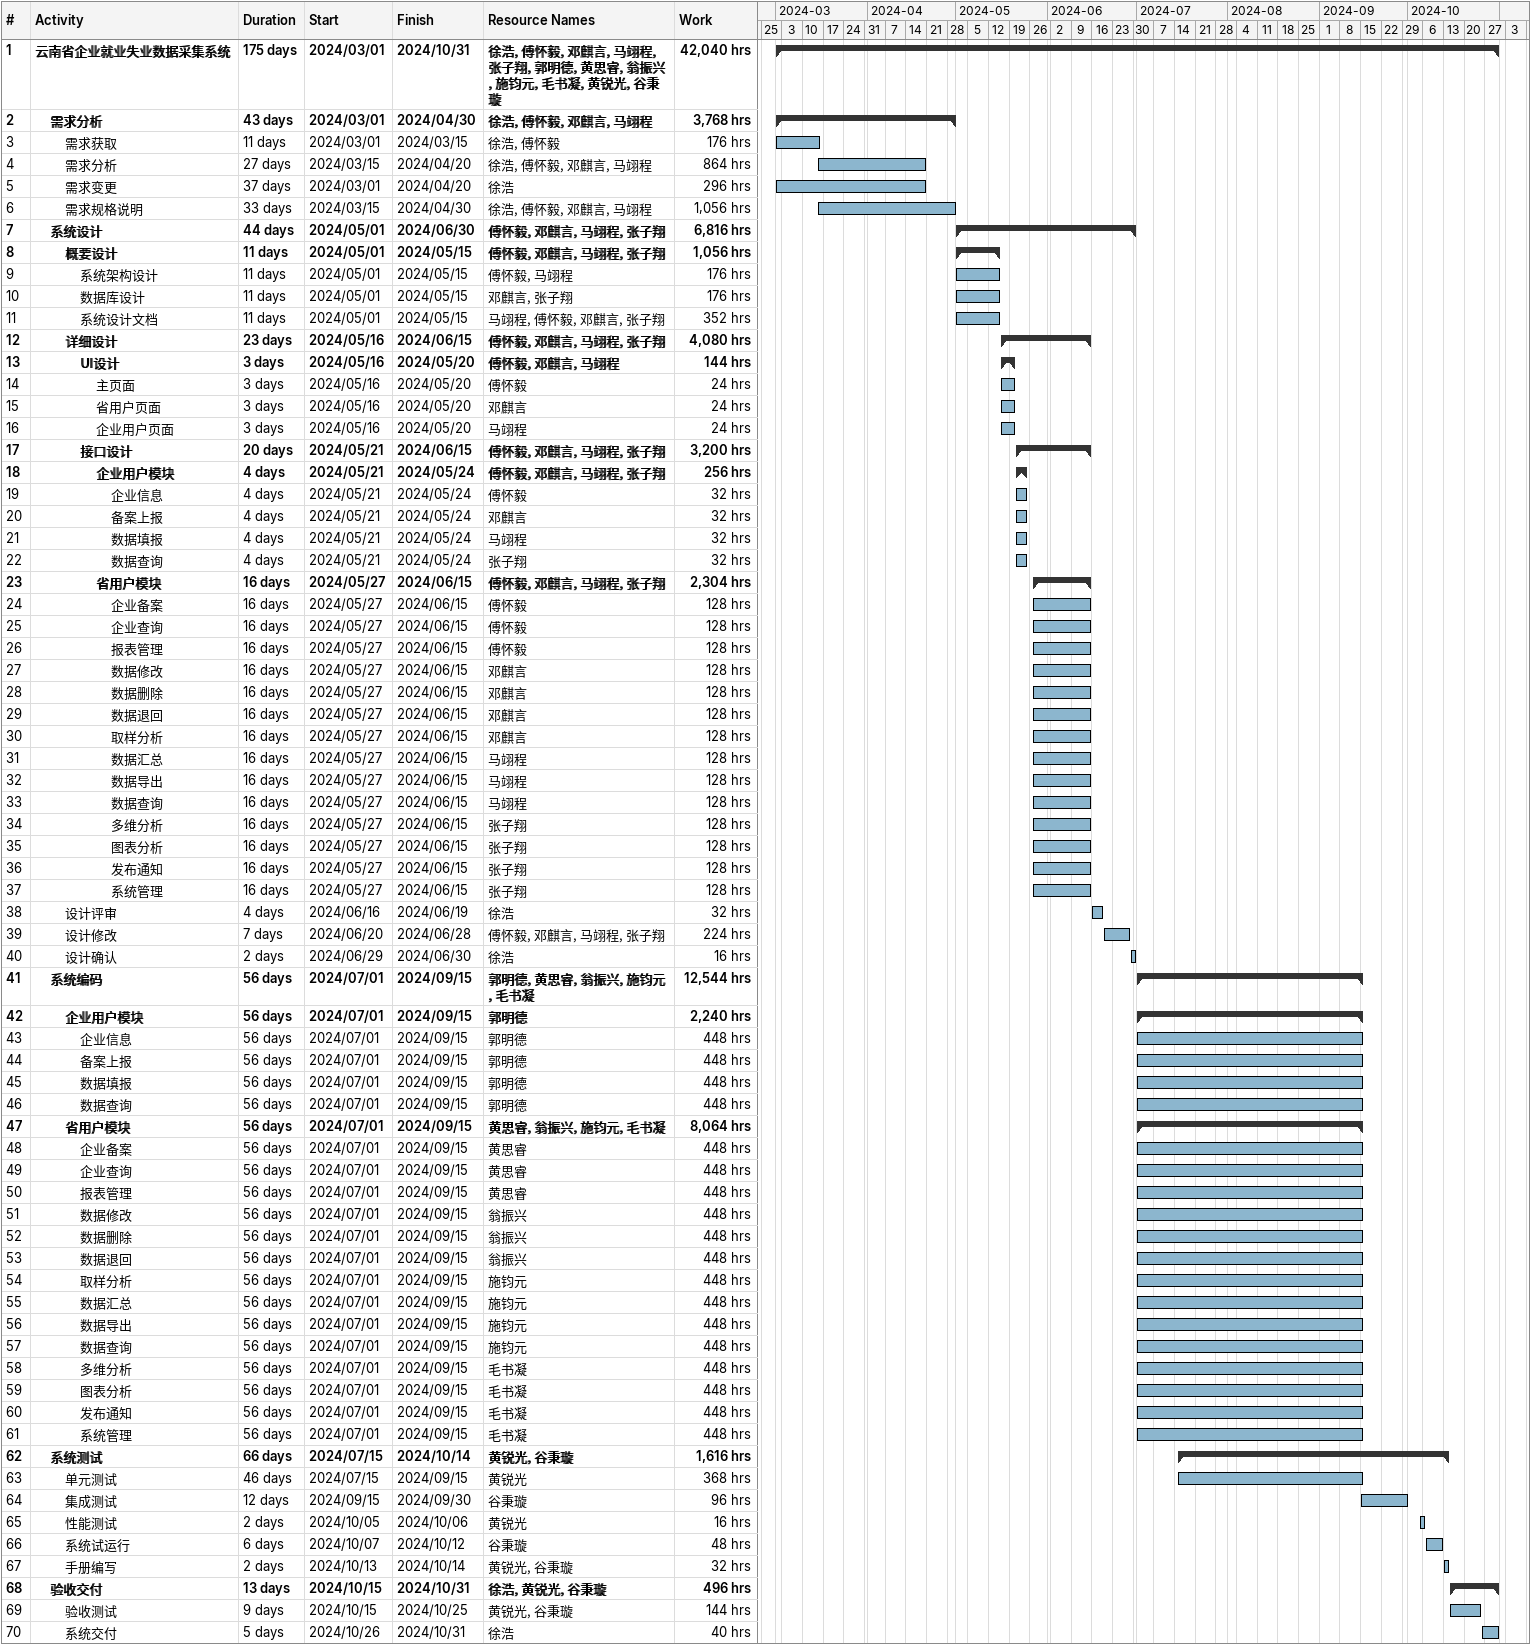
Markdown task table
| ID | Level | Task | Duration | Start | Finish | Resources | Work (h) |
|---|---|---|---|---|---|---|---|
| 1 | 1 | **云南省企业就业失业数据采集系统** | 175d | 2024-03-01 | 2024-10-31 | 徐浩, 傅怀毅, 邓麒言, 马翊程, 张子翔, 郭明德, 黄思睿, 翁振兴, 施钧元, 毛书凝, 黄锐光, 谷秉璇 | 42040 |
| 2 | 2 | **需求分析** | 43d | 2024-03-01 | 2024-04-30 | 徐浩, 傅怀毅, 邓麒言, 马翊程 | 3768 |
| 3 | 3 | 需求获取 | 11d | 2024-03-01 | 2024-03-15 | 徐浩, 傅怀毅 | 176 |
| 4 | 3 | 需求分析 | 27d | 2024-03-15 | 2024-04-20 | 徐浩, 傅怀毅, 邓麒言, 马翊程 | 864 |
| 5 | 3 | 需求变更 | 37d | 2024-03-01 | 2024-04-20 | 徐浩 | 296 |
| 6 | 3 | 需求规格说明 | 33d | 2024-03-15 | 2024-04-30 | 徐浩, 傅怀毅, 邓麒言, 马翊程 | 1056 |
| 7 | 2 | **系统设计** | 44d | 2024-05-01 | 2024-06-30 | 傅怀毅, 邓麒言, 马翊程, 张子翔 | 6816 |
| 8 | 3 | **概要设计** | 11d | 2024-05-01 | 2024-05-15 | 傅怀毅, 邓麒言, 马翊程, 张子翔 | 1056 |
| 9 | 4 | 系统架构设计 | 11d | 2024-05-01 | 2024-05-15 | 傅怀毅, 马翊程 | 176 |
| 10 | 4 | 数据库设计 | 11d | 2024-05-01 | 2024-05-15 | 邓麒言, 张子翔 | 176 |
| 11 | 4 | 系统设计文档 | 11d | 2024-05-01 | 2024-05-15 | 马翊程, 傅怀毅, 邓麒言, 张子翔 | 352 |
| 12 | 3 | **详细设计** | 23d | 2024-05-16 | 2024-06-15 | 傅怀毅, 邓麒言, 马翊程, 张子翔 | 4080 |
| 13 | 4 | **UI设计** | 3d | 2024-05-16 | 2024-05-20 | 傅怀毅, 邓麒言, 马翊程 | 144 |
| 14 | 5 | 主页面 | 3d | 2024-05-16 | 2024-05-20 | 傅怀毅 | 24 |
| 15 | 5 | 省用户页面 | 3d | 2024-05-16 | 2024-05-20 | 邓麒言 | 24 |
| 16 | 5 | 企业用户页面 | 3d | 2024-05-16 | 2024-05-20 | 马翊程 | 24 |
| 17 | 4 | **接口设计** | 20d | 2024-05-21 | 2024-06-15 | 傅怀毅, 邓麒言, 马翊程, 张子翔 | 3200 |
| 18 | 5 | **企业用户模块** | 4d | 2024-05-21 | 2024-05-24 | 傅怀毅, 邓麒言, 马翊程, 张子翔 | 256 |
| 19 | 6 | 企业信息 | 4d | 2024-05-21 | 2024-05-24 | 傅怀毅 | 32 |
| 20 | 6 | 备案上报 | 4d | 2024-05-21 | 2024-05-24 | 邓麒言 | 32 |
| 21 | 6 | 数据填报 | 4d | 2024-05-21 | 2024-05-24 | 马翊程 | 32 |
| 22 | 6 | 数据查询 | 4d | 2024-05-21 | 2024-05-24 | 张子翔 | 32 |
| 23 | 5 | **省用户模块** | 16d | 2024-05-27 | 2024-06-15 | 傅怀毅, 邓麒言, 马翊程, 张子翔 | 2304 |
| 24 | 6 | 企业备案 | 16d | 2024-05-27 | 2024-06-15 | 傅怀毅 | 128 |
| 25 | 6 | 企业查询 | 16d | 2024-05-27 | 2024-06-15 | 傅怀毅 | 128 |
| 26 | 6 | 报表管理 | 16d | 2024-05-27 | 2024-06-15 | 傅怀毅 | 128 |
| 27 | 6 | 数据修改 | 16d | 2024-05-27 | 2024-06-15 | 邓麒言 | 128 |
| 28 | 6 | 数据删除 | 16d | 2024-05-27 | 2024-06-15 | 邓麒言 | 128 |
| 29 | 6 | 数据退回 | 16d | 2024-05-27 | 2024-06-15 | 邓麒言 | 128 |
| 30 | 6 | 取样分析 | 16d | 2024-05-27 | 2024-06-15 | 邓麒言 | 128 |
| 31 | 6 | 数据汇总 | 16d | 2024-05-27 | 2024-06-15 | 马翊程 | 128 |
| 32 | 6 | 数据导出 | 16d | 2024-05-27 | 2024-06-15 | 马翊程 | 128 |
| 33 | 6 | 数据查询 | 16d | 2024-05-27 | 2024-06-15 | 马翊程 | 128 |
| 34 | 6 | 多维分析 | 16d | 2024-05-27 | 2024-06-15 | 张子翔 | 128 |
| 35 | 6 | 图表分析 | 16d | 2024-05-27 | 2024-06-15 | 张子翔 | 128 |
| 36 | 6 | 发布通知 | 16d | 2024-05-27 | 2024-06-15 | 张子翔 | 128 |
| 37 | 6 | 系统管理 | 16d | 2024-05-27 | 2024-06-15 | 张子翔 | 128 |
| 38 | 3 | 设计评审 | 4d | 2024-06-16 | 2024-06-19 | 徐浩 | 32 |
| 39 | 3 | 设计修改 | 7d | 2024-06-20 | 2024-06-28 | 傅怀毅, 邓麒言, 马翊程, 张子翔 | 224 |
| 40 | 3 | 设计确认 | 2d | 2024-06-29 | 2024-06-30 | 徐浩 | 16 |
| 41 | 2 | **系统编码** | 56d | 2024-07-01 | 2024-09-15 | 郭明德, 黄思睿, 翁振兴, 施钧元, 毛书凝 | 12544 |
| 42 | 3 | **企业用户模块** | 56d | 2024-07-01 | 2024-09-15 | 郭明德 | 2240 |
| 43 | 4 | 企业信息 | 56d | 2024-07-01 | 2024-09-15 | 郭明德 | 448 |
| 44 | 4 | 备案上报 | 56d | 2024-07-01 | 2024-09-15 | 郭明德 | 448 |
| 45 | 4 | 数据填报 | 56d | 2024-07-01 | 2024-09-15 | 郭明德 | 448 |
| 46 | 4 | 数据查询 | 56d | 2024-07-01 | 2024-09-15 | 郭明德 | 448 |
| 47 | 3 | **省用户模块** | 56d | 2024-07-01 | 2024-09-15 | 黄思睿, 翁振兴, 施钧元, 毛书凝 | 8064 |
| 48 | 4 | 企业备案 | 56d | 2024-07-01 | 2024-09-15 | 黄思睿 | 448 |
| 49 | 4 | 企业查询 | 56d | 2024-07-01 | 2024-09-15 | 黄思睿 | 448 |
| 50 | 4 | 报表管理 | 56d | 2024-07-01 | 2024-09-15 | 黄思睿 | 448 |
| 51 | 4 | 数据修改 | 56d | 2024-07-01 | 2024-09-15 | 翁振兴 | 448 |
| 52 | 4 | 数据删除 | 56d | 2024-07-01 | 2024-09-15 | 翁振兴 | 448 |
| 53 | 4 | 数据退回 | 56d | 2024-07-01 | 2024-09-15 | 翁振兴 | 448 |
| 54 | 4 | 取样分析 | 56d | 2024-07-01 | 2024-09-15 | 施钧元 | 448 |
| 55 | 4 | 数据汇总 | 56d | 2024-07-01 | 2024-09-15 | 施钧元 | 448 |
| 56 | 4 | 数据导出 | 56d | 2024-07-01 | 2024-09-15 | 施钧元 | 448 |
| 57 | 4 | 数据查询 | 56d | 2024-07-01 | 2024-09-15 | 施钧元 | 448 |
| 58 | 4 | 多维分析 | 56d | 2024-07-01 | 2024-09-15 | 毛书凝 | 448 |
| 59 | 4 | 图表分析 | 56d | 2024-07-01 | 2024-09-15 | 毛书凝 | 448 |
| 60 | 4 | 发布通知 | 56d | 2024-07-01 | 2024-09-15 | 毛书凝 | 448 |
| 61 | 4 | 系统管理 | 56d | 2024-07-01 | 2024-09-15 | 毛书凝 | 448 |
| 62 | 2 | **系统测试** | 66d | 2024-07-15 | 2024-10-14 | 黄锐光, 谷秉璇 | 1616 |
| 63 | 3 | 单元测试 | 46d | 2024-07-15 | 2024-09-15 | 黄锐光 | 368 |
| 64 | 3 | 集成测试 | 12d | 2024-09-15 | 2024-09-30 | 谷秉璇 | 96 |
| 65 | 3 | 性能测试 | 2d | 2024-10-05 | 2024-10-06 | 黄锐光 | 16 |
| 66 | 3 | 系统试运行 | 6d | 2024-10-07 | 2024-10-12 | 谷秉璇 | 48 |
| 67 | 3 | 手册编写 | 2d | 2024-10-13 | 2024-10-14 | 黄锐光, 谷秉璇 | 32 |
| 68 | 2 | **验收交付** | 13d | 2024-10-15 | 2024-10-31 | 徐浩, 黄锐光, 谷秉璇 | 496 |
| 69 | 3 | 验收测试 | 9d | 2024-10-15 | 2024-10-25 | 黄锐光, 谷秉璇 | 144 |
| 70 | 3 | 系统交付 | 5d | 2024-10-26 | 2024-10-31 | 徐浩 | 40 |
